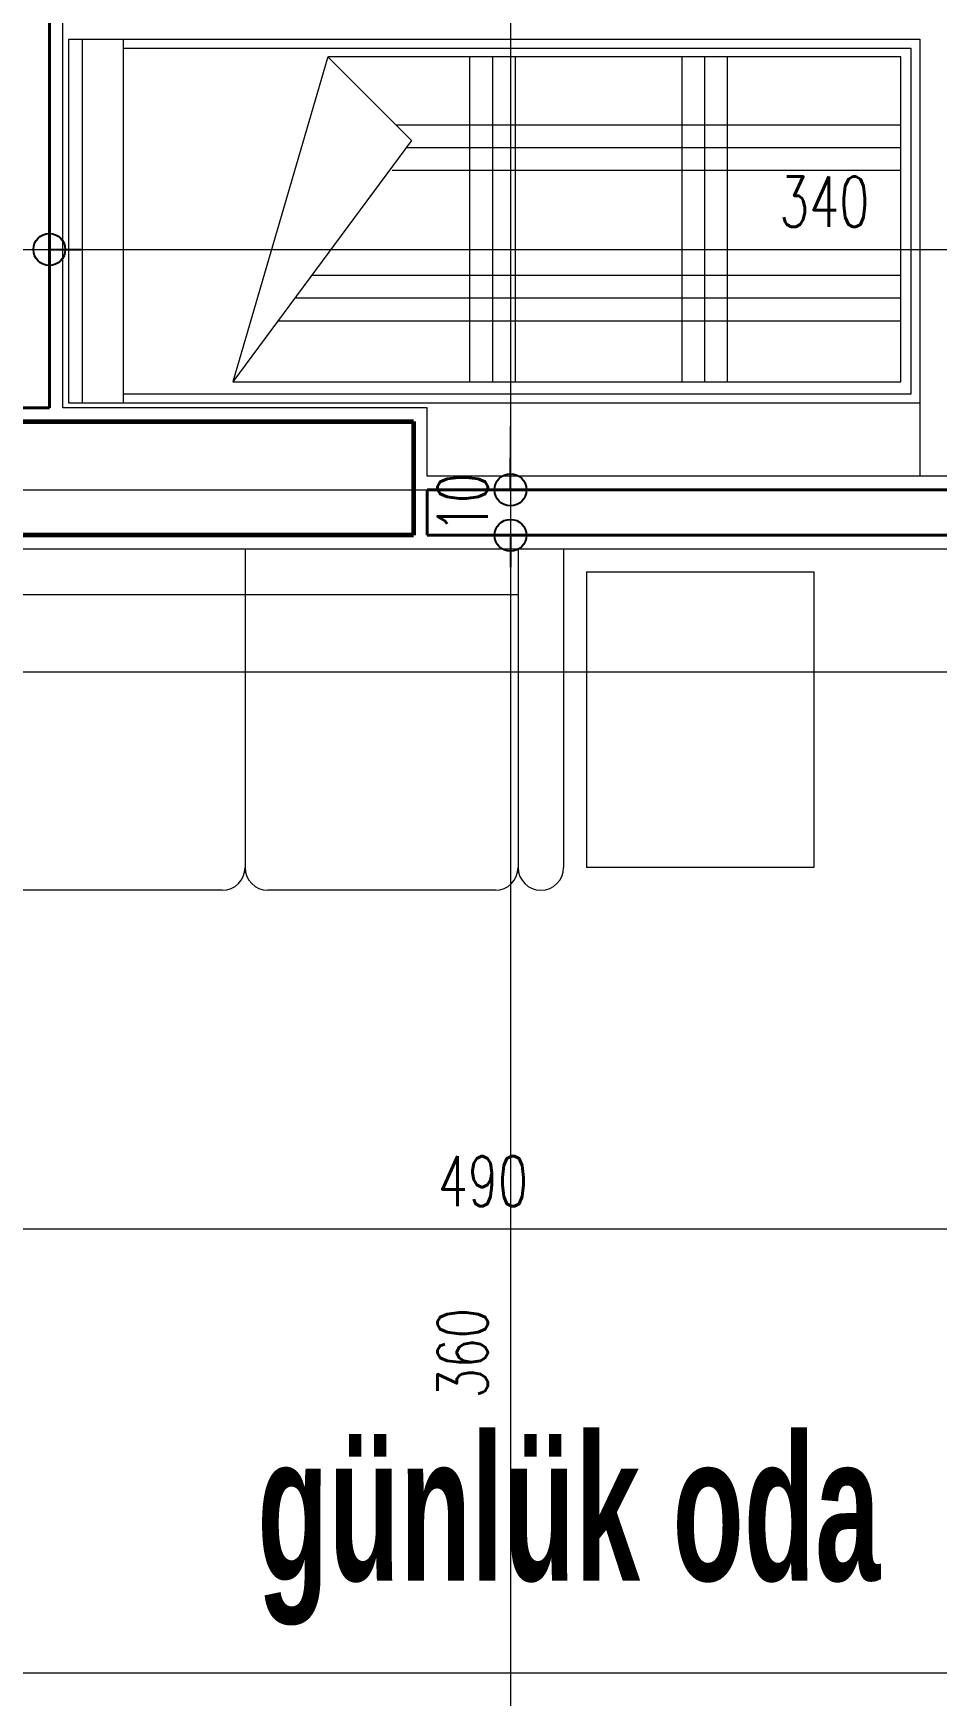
# Model space of a CAD drawing. Header units: millimetres. Extents: x 2016.56 to 2021.8, y 13721.83 to 13722.48.
# Drawn here: x 2017.7656 to 2017.8053, y 13722.2098 to 13722.2829 of the extents above; entities that cross this region are included whole.
import ezdxf

# ---------------------------------------------------------------- set-up
doc = ezdxf.new("R2010")
doc.units = ezdxf.units.MM
doc.linetypes.add('ACAD_ISO04W100', pattern=[30, 24, -3, 0, -3])
doc.layers.get('0').update_dxf_attribs({"lineweight": 20})
for name, color, linetype, lineweight in [('aks', 1, 'Continuous', 9), ('DH', 7, 'Continuous', 20), ('DUVAR', 4, 'Continuous', 40), ('DV', 7, 'Continuous', 20), ('kolon', 5, 'Continuous', 60), ('SIVA', 7, 'Continuous', 20), ('TEFRİŞ', 11, 'Continuous', 9), ('TEXT', 7, 'Continuous', 20)]:
    doc.layers.add(name, color=color, linetype=linetype, lineweight=lineweight)
doc.styles.get("Standard").update_dxf_attribs({"font": 'txt.shx', "width": 0.7, "height": 11})
doc.styles.add('style1', font='swisscbo.ttf', dxfattribs={"width": 0.75, "height": 11})

msp = doc.modelspace()

# ---------------------------------------------------------------- linework, layer by layer
at = {"color": 0, "lineweight": -2}
for p, q in [((2017.766291, 13722.273351), (2017.767691, 13722.273351)), ((2017.766291, 13722.273351), (2017.767691, 13722.273351)), ((2017.786555, 13722.262789), (2017.786555, 13722.264189)), ((2017.786555, 13722.262789), (2017.786555, 13722.264189)), ((2017.786555, 13722.260789), (2017.786555, 13722.259389)), ((2017.786555, 13722.260789), (2017.786555, 13722.259389))]:
    msp.add_line(p, q, dxfattribs=at)
for centre in [(2017.766291, 13722.273351), (2017.766291, 13722.273351), (2017.786555, 13722.262789), (2017.786555, 13722.262789), (2017.786555, 13722.260789), (2017.786555, 13722.260789)]:
    msp.add_circle(centre, 0.0007, dxfattribs=at)
at = {"layer": 'aks', "linetype": 'ACAD_ISO04W100', "ltscale": 2}
for p, q in [((2017.678471, 13722.262789), (2018.21211, 13722.262789)), ((2017.678471, 13722.254789), (2018.21211, 13722.254789)), ((2017.678471, 13722.210789), (2018.21211, 13722.210789))]:
    msp.add_line(p, q, dxfattribs=at)
at = {"layer": 'DH', "lineweight": 20}
msp.add_line((2017.766291, 13722.273008), (2017.766291, 13722.275351), dxfattribs=at)
msp.add_line((2017.766291, 13722.273008), (2017.766291, 13722.275351), dxfattribs=at)
at = {"layer": 'DH'}
for p, q in [((2017.762291, 13722.273351), (2017.766291, 13722.273351)), ((2017.767691, 13722.273351), (2017.832891, 13722.273351)), ((2017.767691, 13722.273351), (2017.769091, 13722.273351)), ((2017.737691, 13722.230305), (2017.832891, 13722.230305))]:
    msp.add_line(p, q, dxfattribs=at)
at = {"layer": 'DUVAR'}
for p, q in [((2017.766291, 13722.283789), (2017.766291, 13722.266389)), ((2017.762891, 13722.266389), (2017.766291, 13722.266389)), ((2017.782891, 13722.262789), (2017.834291, 13722.262789)), ((2017.782891, 13722.262789), (2017.782891, 13722.260789)), ((2017.782891, 13722.260789), (2017.834291, 13722.260789))]:
    msp.add_line(p, q, dxfattribs=at)
at = {"layer": 'DV'}
for p, q in [((2017.786555, 13722.330389), (2017.786555, 13722.264189)), ((2017.786555, 13722.264189), (2017.786555, 13722.265589)), ((2017.786555, 13722.262789), (2017.786555, 13722.260789)), ((2017.786555, 13722.259389), (2017.786555, 13722.190189)), ((2017.786555, 13722.259389), (2017.786555, 13722.257989))]:
    msp.add_line(p, q, dxfattribs=at)
at = {"layer": 'DV', "lineweight": 20}
for p, q in [((2017.787515, 13722.262789), (2017.784555, 13722.262789)), ((2017.787515, 13722.262789), (2017.784555, 13722.262789)), ((2017.788766, 13722.260789), (2017.784555, 13722.260789)), ((2017.788766, 13722.260789), (2017.784555, 13722.260789))]:
    msp.add_line(p, q, dxfattribs=at)
at = {"layer": 'kolon'}
for p, q in [((2017.762291, 13722.265789), (2017.782291, 13722.265789)), ((2017.782291, 13722.265789), (2017.782291, 13722.260789)), ((2017.782291, 13722.260789), (2017.762291, 13722.260789))]:
    msp.add_line(p, q, dxfattribs=at)
at = {"layer": 'SIVA'}
for p, q in [((2017.766891, 13722.266389), (2017.766891, 13722.284389)), ((2017.782891, 13722.266389), (2017.766891, 13722.266389)), ((2017.782891, 13722.263389), (2017.782891, 13722.266389)), ((2017.833691, 13722.263389), (2017.782891, 13722.263389)), ((2017.752691, 13722.260189), (2017.833691, 13722.260189))]:
    msp.add_line(p, q, dxfattribs=at)
at = {"layer": 'TEFRİŞ'}
for p, q in [((2017.767149, 13722.266594), (2017.767149, 13722.282594)), ((2017.767149, 13722.282594), (2017.804549, 13722.282594)), ((2017.767749, 13722.266594), (2017.767749, 13722.282594)), ((2017.769549, 13722.266594), (2017.769549, 13722.282594)), ((2017.769549, 13722.282194), (2017.804149, 13722.282194)), ((2017.804149, 13722.282194), (2017.804149, 13722.266994)), ((2017.804549, 13722.282594), (2017.804549, 13722.266594)), ((2017.77853, 13722.281824), (2017.774351, 13722.267539)), ((2017.77853, 13722.281824), (2017.78221, 13722.278144)), ((2017.803702, 13722.281818), (2017.778538, 13722.281818)), ((2017.78476, 13722.281818), (2017.78476, 13722.267539)), ((2017.78576, 13722.281818), (2017.78576, 13722.267539)), ((2017.78676, 13722.281818), (2017.78676, 13722.267539)), ((2017.794081, 13722.281818), (2017.794081, 13722.267539)), ((2017.795081, 13722.281818), (2017.795081, 13722.267539)), ((2017.796081, 13722.281818), (2017.796081, 13722.267539)), ((2017.803702, 13722.267539), (2017.803702, 13722.281818)), ((2017.803702, 13722.278821), (2017.781532, 13722.278821)), ((2017.78221, 13722.278144), (2017.774351, 13722.267539)), ((2017.803702, 13722.277821), (2017.782, 13722.277821)), ((2017.803702, 13722.276821), (2017.781352, 13722.276821)), ((2017.803702, 13722.272205), (2017.777808, 13722.272205)), ((2017.803702, 13722.271205), (2017.777067, 13722.271205)), ((2017.803702, 13722.270205), (2017.776326, 13722.270205)), ((2017.774351, 13722.267539), (2017.803702, 13722.267539)), ((2017.804149, 13722.266994), (2017.769549, 13722.266994)), ((2017.804549, 13722.266594), (2017.767149, 13722.266594)), ((2017.804549, 13722.266594), (2017.804549, 13722.263389)), ((2017.774891, 13722.260189), (2017.774891, 13722.246189)), ((2017.786891, 13722.260189), (2017.786891, 13722.246189)), ((2017.788891, 13722.260189), (2017.788891, 13722.246189)), ((2017.789891, 13722.259189), (2017.789891, 13722.246189)), ((2017.789891, 13722.259189), (2017.799891, 13722.259189)), ((2017.799891, 13722.259189), (2017.799891, 13722.246189)), ((2017.738891, 13722.258189), (2017.786891, 13722.258189)), ((2017.799891, 13722.246189), (2017.789891, 13722.246189)), ((2017.773891, 13722.245189), (2017.763891, 13722.245189)), ((2017.785891, 13722.245189), (2017.775891, 13722.245189)), ((2017.787891, 13722.245189), (2017.787891, 13722.245189))]:
    msp.add_line(p, q, dxfattribs=at)
for centre, start, end in [((2017.773891, 13722.246189), 270, 0), ((2017.775891, 13722.246189), 180, 270), ((2017.785891, 13722.246189), 270, 0), ((2017.787891, 13722.246189), 180, 270), ((2017.787891, 13722.246189), 270, 0)]:
    msp.add_arc(centre, 0.001, start, end, dxfattribs=at)

# ---------------------------------------------------------------- texts
at = {"layer": 'DH', "width": 0.7}
for s, p in [('340', (2017.798366, 13722.274351)), ('490', (2017.783366, 13722.231305))]:
    msp.add_text(s, height=0.0022, dxfattribs=at).set_placement(p)
at = {"layer": 'DV', "width": 0.7}
for s, p in [('10', (2017.785555, 13722.260891)), ('360', (2017.785555, 13722.222864))]:
    msp.add_text(s, height=0.0022, rotation=90, dxfattribs=at).set_placement(p)
at = {"layer": 'TEXT', "style": 'style1', "width": 0.7}
msp.add_text('günlük oda', height=0.0064, dxfattribs=at).set_placement((2017.775428, 13722.214848))

doc.saveas('drawing.dxf')
